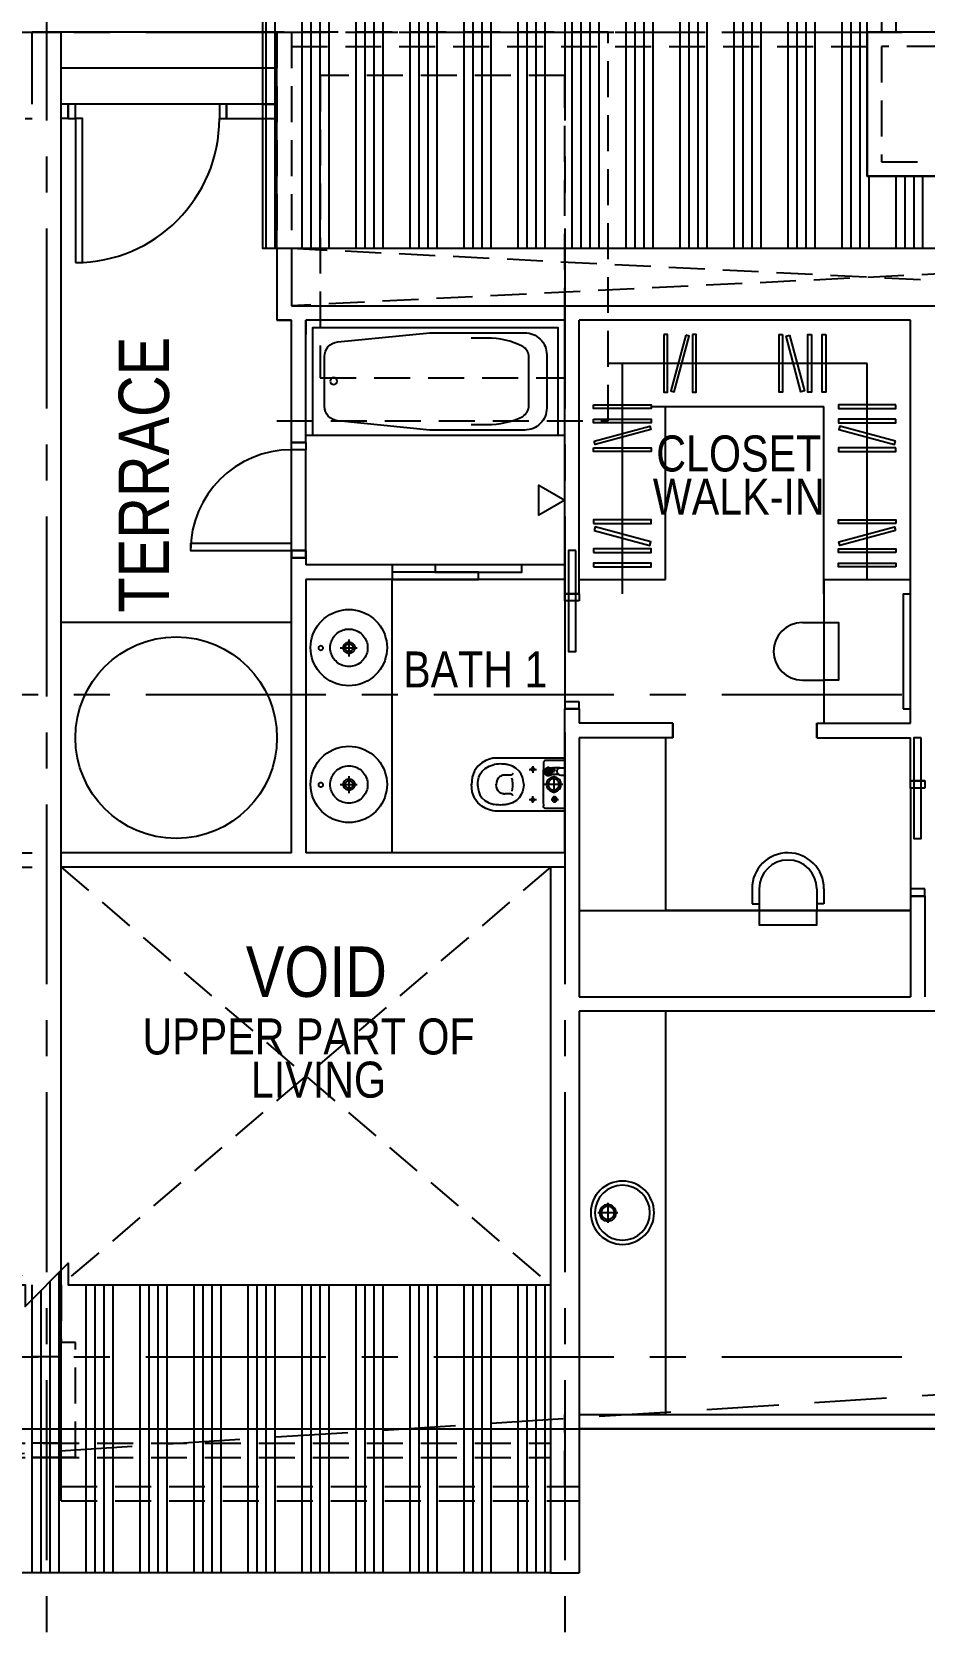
# Model space of a CAD drawing. Extents: x -202 to 81900, y 0 to 57000.
# Drawn here: x 51000 to 57200, y 20761 to 31961 of the extents above; entities that cross this region are included whole.
import ezdxf
from ezdxf.enums import TextEntityAlignment as Align

# ---------------------------------------------------------------- set-up
doc = ezdxf.new("R2010")
doc.units = 0
doc.header["$LTSCALE"] = 1000
doc.header["$MEASUREMENT"] = 0
for name, pattern in [('CENTER', [2, 1.25, -0.25, 0.25, -0.25]), ('CENTER_LINE', [5, 1.5, -0.5, 1, -0.5, 1.5]), ('DASHED', [0.75, 0.5, -0.25]), ('HIDDEN', [0.375, 0.25, -0.125])]:
    doc.linetypes.add(name, pattern=pattern)
doc.layers.get('0').update_dxf_attribs({"linetype": 'CONTINUOUS'})
for name, color, linetype in [('A-_ANOTGRID_E-', 8, 'CENTER'), ('A-_DOOR----_E-', 7, 'CONTINUOUS'), ('A-_FIXR----_E-', 7, 'CONTINUOUS'), ('A-_FURT----_E-', 4, 'CONTINUOUS'), ('A-_ROOF----_E-', 5, 'CONTINUOUS'), ('A-_ROOF----_H-', 8, 'CONTINUOUS'), ('A-_SANIFIXR_E-', 7, 'CONTINUOUS'), ('A-_SITESTBK_E-', 1, 'DASHED'), ('A-_SLABSTEP_E-', 7, 'CONTINUOUS'), ('A-_SPAC----_E-', 7, 'CONTINUOUS'), ('A-_STRC----_E-', 7, 'CONTINUOUS'), ('A-_WALL----_E-', 1, 'CONTINUOUS'), ('A-_WIND----_E-', 7, 'CONTINUOUS'), ('MERGE', 7, 'CONTINUOUS')]:
    doc.layers.add(name, color=color, linetype=linetype)
doc.styles.add('ARIAL-NARROW', font='ARIALN.TTF')

# ---------------------------------------------------------------- blocks, each defined once
blk = doc.blocks.new('HEM_DURA0401')
at = {"layer": 'MERGE', "color": 7}
for p, q in [((-133, 230), (-153, 218)), ((-113, 241), (-133, 230)), ((-91, 250), (-113, 241)), ((-69, 257), (-91, 250)), ((-47, 262), (-69, 257)), ((-24, 265), (-47, 262)), ((-1, 266), (-24, 265)), ((22, 265), (-1, 266)), ((45, 262), (22, 265)), ((68, 257), (45, 262)), ((90, 250), (68, 257)), ((111, 241), (90, 250)), ((132, 230), (111, 241)), ((151, 218), (132, 230)), ((-241, 113), (-250, 91)), ((-230, 133), (-241, 113)), ((-218, 153), (-230, 133)), ((-204, 171), (-218, 153)), ((-188, 188), (-204, 171)), ((-171, 204), (-188, 188)), ((-153, 218), (-171, 204)), ((170, 204), (151, 218)), ((187, 188), (170, 204)), ((202, 171), (187, 188)), ((216, 153), (202, 171)), ((229, 133), (216, 153)), ((240, 113), (229, 133)), ((248, 91), (240, 113)), ((-265, 24), (-266, 1)), ((-266, 1), (-265, -23)), ((-262, 47), (-265, 24)), ((-257, 69), (-262, 47)), ((-250, 91), (-257, 69)), ((255, 69), (248, 91)), ((260, 47), (255, 69)), ((263, 24), (260, 47)), ((264, 1), (263, 24)), ((263, -23), (264, 1)), ((-265, -23), (-262, -45)), ((-262, -45), (-257, -68)), ((-257, -68), (-250, -90)), ((-250, -90), (-241, -111)), ((-241, -111), (-230, -132)), ((229, -132), (240, -111)), ((240, -111), (248, -90)), ((248, -90), (255, -68)), ((255, -68), (260, -45)), ((260, -45), (263, -23)), ((-230, -132), (-218, -151)), ((-218, -151), (-204, -170)), ((-204, -170), (-188, -187)), ((-188, -187), (-171, -202)), ((-171, -202), (-153, -217)), ((-153, -217), (-133, -229)), ((132, -229), (151, -217)), ((151, -217), (170, -202)), ((170, -202), (187, -187)), ((187, -187), (202, -170)), ((202, -170), (216, -151)), ((216, -151), (229, -132)), ((-133, -229), (-113, -240)), ((-113, -240), (-91, -249)), ((-91, -249), (-69, -255)), ((-69, -255), (-47, -260)), ((-47, -260), (-24, -264)), ((-24, -264), (-1, -265)), ((-1, -265), (22, -264)), ((22, -264), (45, -260)), ((45, -260), (68, -255)), ((68, -255), (90, -249)), ((90, -249), (111, -240)), ((111, -240), (132, -229))]:
    blk.add_line(p, q, dxfattribs=at)
at = {"layer": 'MERGE', "color": 8}
for p, q in [((-14, 200), (-15, 198)), ((-15, 198), (-15, 196)), ((-15, 196), (-15, 193)), ((-15, 193), (-14, 191)), ((-13, 203), (-14, 200)), ((-14, 191), (-13, 189)), ((-11, 205), (-13, 203)), ((-13, 189), (-11, 187)), ((-9, 206), (-11, 205)), ((-11, 187), (-9, 185)), ((-6, 208), (-9, 206)), ((-9, 185), (-6, 183)), ((-4, 209), (-6, 208)), ((-6, 183), (-4, 182)), ((-1, 209), (-4, 209)), ((-4, 182), (-1, 182)), ((2, 210), (-1, 209)), ((-1, 182), (2, 182)), ((5, 209), (2, 210)), ((2, 182), (5, 182)), ((8, 209), (5, 209)), ((5, 182), (8, 182)), ((11, 208), (8, 209)), ((8, 182), (11, 183)), ((13, 206), (11, 208)), ((11, 183), (13, 185)), ((15, 205), (13, 206)), ((13, 185), (15, 187)), ((17, 203), (15, 205)), ((15, 187), (17, 189)), ((18, 200), (17, 203)), ((17, 189), (18, 191)), ((19, 198), (18, 200)), ((18, 191), (19, 193)), ((19, 196), (19, 198)), ((19, 193), (19, 196)), ((-57, 0), (60, 0)), ((-39, 3), (-40, -1)), ((-38, 10), (-39, 6)), ((-39, 6), (-39, 3)), ((-37, 13), (-38, 10)), ((-36, 16), (-37, 13)), ((-34, 19), (-36, 16)), ((-32, 22), (-34, 19)), ((-30, 25), (-32, 22)), ((-28, 27), (-30, 25)), ((-25, 30), (-28, 27)), ((-26, 4), (-27, 2)), ((-27, 2), (-27, -1)), ((-25, 8), (-26, 6)), ((-26, 6), (-26, 4)), ((-23, 32), (-25, 30)), ((-24, 11), (-25, 8)), ((-23, 13), (-24, 11)), ((-20, 34), (-23, 32)), ((-22, 15), (-23, 13)), ((-20, 16), (-22, 15)), ((-17, 35), (-20, 34)), ((-19, 18), (-20, 16)), ((-17, 20), (-19, 18)), ((-14, 36), (-17, 35)), ((-15, 21), (-17, 20)), ((-13, 22), (-15, 21)), ((-10, 38), (-14, 36)), ((-11, 23), (-13, 22)), ((-9, 24), (-11, 23)), ((-7, 38), (-10, 38)), ((-7, 25), (-9, 24)), ((-3, 39), (-7, 38)), ((-5, 26), (-7, 25)), ((-2, 26), (-5, 26)), ((0, 39), (-3, 39)), ((0, 26), (-2, 26)), ((0, 60), (0, -58)), ((3, 39), (0, 39)), ((2, 26), (0, 26)), ((5, 26), (2, 26)), ((7, 38), (3, 39)), ((7, 25), (5, 26)), ((10, 38), (7, 38)), ((9, 24), (7, 25)), ((11, 23), (9, 24)), ((14, 36), (10, 38)), ((13, 22), (11, 23)), ((15, 21), (13, 22)), ((17, 35), (14, 36)), ((17, 20), (15, 21)), ((20, 34), (17, 35)), ((19, 18), (17, 20)), ((20, 16), (19, 18)), ((23, 32), (20, 34)), ((22, 15), (20, 16)), ((23, 13), (22, 15)), ((25, 30), (23, 32)), ((24, 11), (23, 13)), ((25, 8), (24, 11)), ((28, 27), (25, 30)), ((26, 6), (25, 8)), ((26, 4), (26, 6)), ((27, 2), (26, 4)), ((27, -1), (27, 2)), ((30, 25), (28, 27)), ((32, 22), (30, 25)), ((34, 19), (32, 22)), ((36, 16), (34, 19)), ((37, 13), (36, 16)), ((38, 10), (37, 13)), ((39, 6), (38, 10)), ((39, 3), (39, 6)), ((40, -1), (39, 3)), ((-40, -1), (-39, -4)), ((-39, -4), (-39, -8)), ((-39, -8), (-38, -11)), ((-38, -11), (-37, -14)), ((-37, -14), (-36, -17)), ((-36, -17), (-34, -20)), ((-34, -20), (-32, -23)), ((-32, -23), (-30, -26)), ((-30, -26), (-28, -29)), ((-28, -29), (-25, -31)), ((-27, -1), (-27, -3)), ((-27, -3), (-26, -5)), ((-26, -5), (-26, -8)), ((-26, -8), (-25, -10)), ((-25, -10), (-24, -12)), ((-25, -31), (-23, -33)), ((-24, -12), (-23, -14)), ((-23, -14), (-22, -16)), ((-23, -33), (-20, -35)), ((-22, -16), (-20, -18)), ((-20, -18), (-19, -20)), ((-20, -35), (-17, -37)), ((-19, -20), (-17, -21)), ((-17, -21), (-15, -23)), ((-17, -37), (-14, -38)), ((-15, -23), (-13, -24)), ((-14, -38), (-10, -39)), ((-13, -24), (-11, -25)), ((-11, -25), (-9, -26)), ((-10, -39), (-7, -40)), ((-9, -26), (-7, -26)), ((-7, -26), (-5, -27)), ((-7, -40), (-3, -40)), ((-5, -27), (-2, -27)), ((-3, -40), (0, -40)), ((-2, -27), (0, -27)), ((0, -27), (2, -27)), ((0, -40), (3, -40)), ((2, -27), (5, -27)), ((3, -40), (7, -40)), ((5, -27), (7, -26)), ((7, -26), (9, -26)), ((7, -40), (10, -39)), ((9, -26), (11, -25)), ((10, -39), (14, -38)), ((11, -25), (13, -24)), ((13, -24), (15, -23)), ((14, -38), (17, -37)), ((15, -23), (17, -21)), ((17, -21), (19, -20)), ((17, -37), (20, -35)), ((19, -20), (20, -18)), ((20, -18), (22, -16)), ((20, -35), (23, -33)), ((22, -16), (23, -14)), ((23, -14), (24, -12)), ((23, -33), (25, -31)), ((24, -12), (25, -10)), ((25, -10), (26, -8)), ((25, -31), (28, -29)), ((26, -5), (27, -3)), ((26, -8), (26, -5)), ((27, -3), (27, -1)), ((28, -29), (30, -26)), ((30, -26), (32, -23)), ((32, -23), (34, -20)), ((34, -20), (36, -17)), ((36, -17), (37, -14)), ((37, -14), (38, -11)), ((38, -11), (39, -8)), ((39, -4), (40, -1)), ((39, -8), (39, -4))]:
    blk.add_line(p, q, dxfattribs=at)
blk.add_lwpolyline([(130, 0), (130, 11), (128, 23), (126, 34), (123, 44), (118, 55), (113, 65), (107, 75), (100, 84), (92, 92), (84, 100), (75, 107), (65, 113), (55, 118), (45, 122), (34, 126), (23, 128), (12, 130), (0, 130), (-11, 130), (-22, 128), (-33, 126), (-44, 122), (-55, 118), (-65, 113), (-74, 107), (-83, 100), (-92, 92), (-99, 84), (-106, 75), (-112, 65), (-117, 55), (-122, 44), (-125, 34), (-128, 23), (-129, 11), (-130, 0), (-129, -11), (-128, -23), (-125, -34), (-122, -44), (-117, -55), (-112, -65), (-106, -75), (-99, -84), (-92, -92), (-83, -100), (-74, -106), (-65, -113), (-55, -118), (-44, -122), (-33, -126), (-22, -128), (-11, -129), (0, -130), (12, -129), (23, -128), (34, -126), (45, -122), (55, -118), (65, -113), (75, -106), (84, -100), (92, -92), (100, -84), (107, -75), (113, -65), (118, -55), (123, -44), (126, -34), (128, -23), (130, -11), (130, 0), (130, 0)], close=True, dxfattribs=at)
blk = doc.blocks.new('HEM_DURA2501')
at = {"layer": 'MERGE', "color": 7}
for points in [[(-479, 184), (-484, 184), (-500, 182), (-523, 177), (-550, 167), (-578, 151), (-605, 127), (-628, 95), (-644, 52), (-649, -2)], [(-605, 0), (-605, 4), (-605, 15), (-603, 30), (-598, 50), (-589, 71), (-575, 92), (-554, 111), (-527, 128), (-491, 139)], [(-400, 139), (-402, 140), (-407, 140), (-414, 141), (-423, 142), (-435, 142), (-448, 143), (-462, 142), (-476, 141), (-491, 139)], [(-8, 184), (-24, 184), (-67, 184), (-130, 184), (-204, 184), (-282, 184), (-357, 184), (-419, 184), (-462, 184), (-479, 184)], [(-286, 0), (-286, 4), (-287, 15), (-290, 31), (-295, 50), (-304, 72), (-318, 93), (-338, 112), (-365, 128), (-400, 139)], [(-148, 149), (-149, 142), (-149, 120), (-150, 88), (-150, 49), (-151, 6), (-151, -39), (-151, -82), (-150, -120), (-148, -149)], [(-131, 167), (-132, 167), (-133, 167), (-136, 167), (-138, 167), (-141, 165), (-144, 163), (-146, 160), (-148, 155), (-148, 149)], [(0, 167), (-5, 167), (-17, 167), (-34, 167), (-55, 167), (-77, 167), (-97, 167), (-115, 167), (-127, 167), (-131, 167)], [(-7, 184), (-7, 184), (-6, 184), (-5, 184), (-4, 183), (-3, 183), (-2, 182), (-1, 181), (0, 179), (0, 177)], [(0, 177), (0, 165), (0, 132), (0, 85), (0, 29), (0, -29), (0, -85), (0, -132), (0, -165), (0, -177)], [(-479, -184), (-484, -184), (-500, -182), (-523, -176), (-550, -167), (-578, -151), (-605, -127), (-628, -95), (-644, -52), (-649, 2)], [(-605, 0), (-606, -4), (-605, -15), (-603, -31), (-598, -50), (-590, -71), (-576, -92), (-555, -112), (-528, -128), (-491, -139)], [(-286, 0), (-286, -4), (-287, -15), (-289, -30), (-294, -49), (-303, -70), (-317, -92), (-337, -111), (-365, -128), (-400, -139)], [(-400, -139), (-402, -140), (-407, -140), (-414, -141), (-423, -142), (-435, -142), (-448, -143), (-462, -142), (-476, -141), (-491, -139)], [(-8, -184), (-24, -184), (-67, -184), (-130, -184), (-204, -184), (-282, -184), (-357, -184), (-419, -184), (-462, -184), (-479, -184)], [(-131, -167), (-132, -167), (-133, -167), (-136, -167), (-138, -167), (-141, -165), (-144, -163), (-146, -160), (-148, -155), (-148, -149)], [(0, -167), (-5, -167), (-17, -167), (-34, -167), (-55, -167), (-77, -167), (-97, -167), (-115, -167), (-127, -167), (-131, -167)], [(-7, -184), (-7, -184), (-6, -184), (-5, -184), (-4, -183), (-3, -183), (-2, -182), (-1, -181), (0, -179), (0, -177)]]:
    blk.add_lwpolyline(points, dxfattribs=at)
at = {"layer": 'MERGE', "color": 8}
for points in [[(-212, 106), (-212, 108), (-213, 110), (-214, 112), (-215, 113), (-216, 114), (-218, 115), (-219, 116), (-221, 117), (-223, 117), (-223, 117), (-225, 117), (-227, 116), (-229, 115), (-230, 114), (-231, 113), (-232, 112), (-233, 110), (-234, 108), (-234, 106), (-234, 106), (-234, 104), (-233, 102), (-232, 101), (-231, 99), (-230, 98), (-229, 97), (-227, 96), (-225, 96), (-223, 95), (-223, 95), (-221, 96), (-219, 96), (-218, 97), (-216, 98), (-215, 99), (-214, 101), (-213, 102), (-212, 104), (-212, 106)], [(-223, 127), (-223, 125), (-223, 121), (-223, 115), (-223, 107), (-223, 100), (-223, 92), (-223, 86), (-223, 82), (-223, 80)], [(-89, 89), (-89, 94), (-91, 98), (-93, 103), (-95, 106), (-98, 110), (-102, 112), (-106, 114), (-111, 116), (-116, 116), (-116, 116), (-121, 116), (-125, 114), (-129, 112), (-133, 110), (-136, 106), (-139, 103), (-141, 98), (-142, 94), (-143, 89), (-143, 89), (-142, 84), (-141, 80), (-139, 75), (-136, 72), (-133, 68), (-129, 66), (-125, 64), (-121, 63), (-116, 62), (-116, 62), (-111, 63), (-106, 64), (-102, 66), (-98, 68), (-95, 72), (-93, 75), (-91, 80), (-89, 84), (-89, 89)], [(-117, 116), (-114, 116), (-106, 116), (-95, 116), (-82, 116), (-68, 117), (-55, 117), (-44, 117), (-37, 117), (-34, 117)], [(-116, 124), (-116, 121), (-116, 115), (-116, 106), (-116, 95), (-116, 84), (-116, 73), (-116, 64), (-116, 58), (-116, 55)], [(-78, 122), (-78, 121), (-78, 118), (-78, 112), (-78, 106), (-78, 100), (-78, 94), (-78, 89), (-78, 85), (-78, 84)], [(-55, 91), (-55, 92), (-55, 94), (-54, 97), (-52, 101), (-50, 106), (-47, 110), (-43, 113), (-37, 115), (-30, 116)], [(-30, 116), (-29, 116), (-26, 116), (-22, 116), (-18, 116), (-13, 116), (-8, 116), (-4, 116), (-1, 116), (0, 116)], [(-362, 76), (-362, 75), (-362, 74), (-363, 73), (-365, 71), (-367, 69), (-369, 68), (-373, 66), (-377, 65), (-381, 65), (-381, 65), (-387, 65), (-393, 65), (-399, 65), (-405, 65), (-411, 65), (-415, 65), (-419, 66), (-422, 66), (-423, 66), (-423, 66), (-425, 65), (-430, 65), (-437, 62), (-446, 59), (-455, 53), (-463, 44), (-471, 32), (-476, 17), (-478, -2)], [(-362, -76), (-362, -75), (-362, -74), (-363, -73), (-365, -71), (-367, -69), (-369, -68), (-373, -66), (-377, -65), (-381, -65), (-381, -65), (-387, -65), (-393, -65), (-399, -65), (-405, -65), (-411, -65), (-415, -65), (-419, -66), (-422, -66), (-423, -66), (-423, -66), (-425, -65), (-430, -65), (-437, -62), (-446, -59), (-455, -53), (-463, -44), (-471, -32), (-476, -17), (-478, 2)], [(-371, 45), (-371, 44), (-369, 40), (-367, 33), (-366, 23), (-364, 12), (-363, -1), (-364, -15), (-366, -31), (-369, -47)], [(-247, 105), (-246, 105), (-241, 105), (-234, 105), (-226, 105), (-218, 105), (-210, 105), (-203, 105), (-199, 105), (-197, 105)], [(-148, 89), (-146, 89), (-140, 89), (-132, 89), (-122, 89), (-111, 89), (-101, 89), (-93, 89), (-87, 89), (-85, 89)], [(-14, 1), (-18, 1), (-30, 1), (-47, 1), (-67, 1), (-88, 1), (-108, 1), (-125, 1), (-137, 1), (-141, 1)], [(-98, 89), (-98, 92), (-99, 95), (-100, 98), (-102, 101), (-104, 103), (-107, 105), (-110, 106), (-113, 107), (-116, 107), (-116, 107), (-119, 107), (-122, 106), (-125, 105), (-127, 103), (-130, 101), (-131, 98), (-133, 95), (-134, 92), (-134, 89), (-134, 89), (-134, 86), (-133, 83), (-131, 80), (-130, 77), (-127, 75), (-125, 74), (-122, 72), (-119, 71), (-116, 71), (-116, 71), (-113, 71), (-110, 72), (-107, 74), (-104, 75), (-102, 77), (-100, 80), (-99, 83), (-98, 86), (-98, 89)], [(-26, 1), (-27, 10), (-29, 19), (-33, 27), (-38, 34), (-44, 40), (-51, 45), (-59, 49), (-68, 51), (-77, 52), (-77, 52), (-87, 51), (-95, 49), (-103, 45), (-110, 40), (-117, 34), (-122, 27), (-125, 19), (-128, 10), (-129, 1), (-129, 1), (-128, -8), (-125, -17), (-122, -25), (-117, -32), (-110, -38), (-103, -43), (-95, -47), (-87, -50), (-77, -50), (-77, -50), (-68, -50), (-59, -47), (-51, -43), (-44, -38), (-38, -32), (-33, -25), (-29, -17), (-27, -8), (-26, 1)], [(-39, 1), (-39, 8), (-41, 14), (-44, 20), (-48, 26), (-52, 30), (-58, 34), (-64, 37), (-70, 39), (-77, 40), (-77, 40), (-84, 39), (-91, 37), (-97, 34), (-102, 30), (-107, 26), (-111, 20), (-114, 14), (-115, 8), (-116, 1), (-116, 1), (-115, -6), (-114, -13), (-111, -19), (-107, -24), (-102, -29), (-97, -32), (-91, -35), (-84, -37), (-77, -38), (-77, -38), (-70, -37), (-64, -35), (-58, -32), (-52, -29), (-48, -24), (-44, -19), (-41, -13), (-39, -6), (-39, 1)], [(-106, 64), (-106, 64), (-103, 65), (-100, 66), (-97, 67), (-93, 69), (-89, 70), (-86, 71), (-84, 72), (-83, 72)], [(-95, 102), (-94, 102), (-91, 102), (-87, 102), (-83, 102), (-78, 102), (-73, 102), (-69, 102), (-66, 102), (-65, 102)], [(-70, 102), (-70, 103), (-70, 105), (-71, 106), (-72, 107), (-73, 108), (-74, 109), (-75, 110), (-77, 110), (-78, 110), (-78, 110), (-80, 110), (-81, 110), (-83, 109), (-84, 108), (-85, 107), (-86, 106), (-87, 105), (-87, 103), (-87, 102), (-87, 102), (-87, 100), (-87, 99), (-86, 97), (-85, 96), (-84, 95), (-83, 94), (-81, 94), (-80, 93), (-78, 93), (-78, 93), (-77, 93), (-75, 94), (-74, 94), (-73, 95), (-72, 96), (-71, 97), (-70, 99), (-70, 100), (-70, 102)], [(-83, 72), (-82, 72), (-79, 72), (-74, 72), (-69, 72), (-63, 72), (-57, 72), (-53, 72), (-50, 72), (-48, 72)], [(-77, 60), (-77, 56), (-77, 45), (-77, 29), (-77, 10), (-77, -9), (-77, -28), (-77, -44), (-77, -55), (-77, -59)], [(-55, 91), (-55, 90), (-55, 88), (-54, 84), (-53, 81), (-51, 76), (-48, 73), (-43, 69), (-37, 67), (-29, 66), (-29, 66), (-21, 66), (-15, 66), (-11, 66), (-7, 66), (-5, 66), (-4, 66), (-3, 66), (-3, 66), (-2, 66)], [(-247, -105), (-246, -105), (-241, -105), (-234, -105), (-226, -105), (-218, -105), (-210, -105), (-203, -105), (-199, -105), (-197, -105)], [(-212, -106), (-212, -104), (-213, -102), (-214, -101), (-215, -99), (-216, -98), (-218, -97), (-219, -96), (-221, -96), (-223, -95), (-223, -95), (-225, -96), (-227, -96), (-229, -97), (-230, -98), (-231, -99), (-232, -101), (-233, -102), (-234, -104), (-234, -106), (-234, -106), (-234, -108), (-233, -110), (-232, -112), (-231, -113), (-230, -114), (-229, -115), (-227, -116), (-225, -117), (-223, -117), (-223, -117), (-221, -117), (-219, -116), (-218, -115), (-216, -114), (-215, -113), (-214, -112), (-213, -110), (-212, -108), (-212, -106)], [(-223, -127), (-223, -125), (-223, -121), (-223, -115), (-223, -107), (-223, -100), (-223, -92), (-223, -86), (-223, -82), (-223, -80)], [(-96, -103), (-94, -103), (-89, -103), (-83, -103), (-75, -103), (-66, -103), (-58, -103), (-52, -103), (-47, -103), (-45, -103)], [(-54, -103), (-54, -100), (-55, -97), (-57, -94), (-58, -92), (-60, -90), (-63, -88), (-66, -87), (-69, -86), (-72, -85), (-72, -85), (-75, -86), (-78, -87), (-81, -88), (-83, -90), (-85, -92), (-87, -94), (-88, -97), (-89, -100), (-89, -103), (-89, -103), (-89, -106), (-88, -109), (-87, -112), (-85, -114), (-83, -116), (-81, -118), (-78, -119), (-75, -120), (-72, -121), (-72, -121), (-69, -120), (-66, -119), (-63, -118), (-60, -116), (-58, -114), (-57, -112), (-55, -109), (-54, -106), (-54, -103)], [(-62, -103), (-62, -101), (-62, -100), (-63, -98), (-64, -97), (-65, -95), (-67, -94), (-68, -94), (-70, -93), (-72, -93), (-72, -93), (-74, -93), (-75, -94), (-77, -94), (-78, -95), (-79, -97), (-80, -98), (-81, -100), (-81, -101), (-82, -103), (-82, -103), (-81, -105), (-81, -106), (-80, -108), (-79, -109), (-78, -111), (-77, -112), (-75, -112), (-74, -113), (-72, -113), (-72, -113), (-70, -113), (-68, -112), (-67, -112), (-65, -111), (-64, -109), (-63, -108), (-62, -106), (-62, -105), (-62, -103)], [(-72, -125), (-72, -123), (-72, -119), (-72, -113), (-72, -106), (-72, -98), (-72, -90), (-72, -84), (-72, -80), (-72, -78)]]:
    blk.add_lwpolyline(points, dxfattribs=at)
blk = doc.blocks.new('TUB6')
at = {"layer": 'A-_FIXR----_E-'}
blk.add_lwpolyline([(1700, 375), (0, 375), (0, -375), (1700, -375)], close=True, dxfattribs=at)
blk.add_lwpolyline([(172, -274), (813, -338), (1471, -338, 0.414214), (1624, -185), (1624, 185, 0.414214), (1471, 338), (813, 338), (172, 274, 0.386807), (80, 173), (80, -173, 0.386807)], format="xyb", close=True, dxfattribs=at)
blk.add_lwpolyline([(1100, 300), (1207, 300, -0.120814), (1458, 243, -0.197037), (1500, 179), (1500, -179, -0.197037), (1458, -243, -0.120814), (1207, -300), (1100, -300, -0.096183)], format="xyb", dxfattribs=at)
blk.add_circle((144, -2), 23.9, dxfattribs=at)
blk = doc.blocks.new('SANISHSP')
blk.add_lwpolyline([(0, 0), (-52, -90), (52, -90)], close=True)
blk = doc.blocks.new('DR800')
at = {"layer": 'A-_DOOR----_E-'}
for points in [[(50, 100), (100, 100), (100, 800), (50, 800)], [(0, 0), (50, 0), (50, 100), (0, 100)], [(800, 0), (750, 0), (750, 100), (800, 100)]]:
    blk.add_lwpolyline(points, close=True, dxfattribs=at)
blk.add_arc((50, 100), 700, 0, 90, dxfattribs=at)
blk = doc.blocks.new('XSV_SINK0110')
at = {"color": 8, "linetype": 'CENTER_LINE'}
for p, q in [((1, 32), (1, 172)), ((-69, 102), (71, 102))]:
    blk.add_line(p, q, dxfattribs=at)
at = {"color": 7}
for centre, radius in [((0, 0), 220), ((0, 0), 191), ((1, 102), 57.3), ((1, 102), 45.9)]:
    blk.add_circle(centre, radius, dxfattribs=at)

msp = doc.modelspace()

# ---------------------------------------------------------------- hatches: boundary and pattern name
at = {"layer": 'A-_ROOF----_H-'}
h = msp.add_hatch(dxfattribs=at)
h.set_pattern_fill('ANSI34', color=256, scale=500, angle=45, style=0)
h.paths.add_polyline_path([(19899.97, 43761.38), (19899.97, 42661.38), (16499.97, 42661.38), (16499.97, 40761.39), (16599.97, 40761.39), (16599.97, 41561.38), (19499.97, 41561.38), (19499.97, 39661.37), (19999.97, 39661.37), (19999.97, 41561.38), (22899.97, 41561.38), (22899.97, 42161.38), (27249.97, 42161.38), (27249.97, 42011.38), (27549.97, 42311.38), (27549.97, 42161.38), (29199.97, 42161.38), (29199.97, 44261.38), (25499.97, 44261.38), (25499.97, 43761.38)])
h.paths.add_polyline_path([(35699.97, 43161.38), (35699.97, 43661.38), (38599.97, 43661.38), (38599.97, 43161.38), (39099.97, 43161.38), (39099.97, 43661.38), (41899.97, 43661.38), (41899.97, 44761.38), (33099.97, 44761.38), (33099.97, 45261.38), (29399.97, 45261.38), (29399.97, 43161.38), (31049.97, 43161.38), (31049.97, 43311.38), (31349.97, 43011.38), (31349.97, 43161.38)])
h.paths.add_polyline_path([(48299.97, 43161.38), (52649.97, 43161.38), (52649.97, 43011.38), (52949.97, 43311.38), (52949.97, 43161.38), (54799.97, 43161.38), (54799.97, 45261.38), (50899.97, 45261.38), (50899.97, 44761.38), (42099.97, 44761.38), (42099.97, 43661.38), (44899.97, 43661.38), (44899.97, 43161.38), (45399.97, 43161.38), (45399.97, 43661.38), (48299.97, 43661.38)])
h.paths.add_polyline_path([(56799.96, 32061.38), (52599.97, 32061.38), (52599.97, 30461.38), (58149.97, 30461.38), (58149.97, 30611.38), (58449.97, 30311.38), (58449.97, 30461.38), (60899.97, 30461.38), (60899.97, 31061.38), (57799.97, 31061.38), (57799.97, 30961.37), (56799.96, 30961.35)])
h.paths.add_polyline_path([(47599.97, 23261.38), (47599.97, 21261.38), (54599.97, 21261.38), (54599.97, 23261.38), (51249.97, 23261.38), (51249.97, 23411.38), (50949.97, 23111.38), (50949.97, 23261.38)])
h.paths.add_polyline_path([(32099.97, 23261.38), (28749.97, 23261.38), (28749.97, 23111.38), (28449.97, 23411.38), (28449.97, 23261.38), (25099.97, 23261.38), (25099.97, 21261.38), (32099.97, 21261.38)])

# ---------------------------------------------------------------- linework, layer by layer
at = {"layer": 'A-_ANOTGRID_E-'}
for p, q in [((51099.97, 54598.55), (51099.97, 20761.37)), ((54699.97, 54598.55), (54699.97, 20761.37)), ((5790, 31961.37), (68200, 31961.37)), ((5790, 27361.37), (68200, 27361.37)), ((5790, 22761.37), (68200, 22761.37))]:
    msp.add_line(p, q, dxfattribs=at)
at = {"layer": 'A-_DOOR----_E-'}
for points in [[(51249.97, 31361.38), (51299.97, 31361.38), (51299.97, 31461.38), (51249.97, 31461.38)], [(51299.97, 30361.38), (51349.97, 30361.38), (51349.97, 31361.38), (51299.97, 31361.38)], [(52299.97, 31361.38), (52349.97, 31361.38), (52349.97, 31461.38), (52299.97, 31461.38)], [(52299.97, 31361.38), (52349.97, 31361.38), (52349.97, 31461.38), (52299.97, 31461.38)], [(52899.99, 29061.35), (52799.99, 29061.37), (52800, 29111.37), (52900, 29111.35)], [(52799.99, 28361.35), (52899.99, 28361.32), (52899.98, 28311.32), (52799.98, 28311.35)], [(54774.97, 28361.38), (54724.97, 28361.38), (54724.97, 27661.38), (54774.97, 27661.38)], [(54799.97, 28011.38), (54699.97, 28011.38), (54699.97, 28061.38), (54799.97, 28061.38)], [(54799.97, 27311.38), (54699.97, 27311.38), (54699.97, 27261.38), (54799.97, 27261.38)], [(57174.94, 27061.39), (57124.94, 27061.39), (57124.94, 26361.39), (57174.94, 26361.39)], [(57199.94, 26711.39), (57099.94, 26711.39), (57099.94, 26761.39), (57199.94, 26761.39)], [(57199.94, 26011.39), (57099.94, 26011.39), (57099.94, 25961.39), (57199.94, 25961.39)]]:
    msp.add_lwpolyline(points, close=True, dxfattribs=at)
msp.add_arc((51299.97, 31361.38), 1000.01, 270.203593, 359.999916, dxfattribs=at)
at = {"layer": 'A-_FIXR----_E-', "color": 8}
for p, q in [((56799.94, 29661.36), (54999.97, 29661.39)), ((55099.97, 28061.38), (55099.97, 29661.39)), ((56799.94, 28161.38), (56799.94, 29661.36))]:
    msp.add_line(p, q, dxfattribs=at)
at = {"layer": 'A-_FIXR----_E-'}
for p, q in [((55299.97, 29361.39), (56499.95, 29361.38)), ((55399.97, 28161.38), (55399.97, 29361.39)), ((56499.95, 28061.38), (56499.95, 29361.38)), ((54799.97, 28161.38), (55399.97, 28161.38)), ((56499.95, 28161.38), (57099.94, 28161.38)), ((56499.95, 28161.38), (56499.95, 27161.38)), ((57049.95, 28061.38), (57049.95, 27261.38)), ((57049.95, 28061.38), (57099.97, 28061.38)), ((57049.95, 27261.38), (57099.97, 27261.38)), ((55399.97, 27061.38), (55399.97, 25861.38)), ((54799.97, 25861.37), (57099.94, 25861.39)), ((57099.94, 25861.39), (55399.97, 25861.39))]:
    msp.add_line(p, q, dxfattribs=at)
at = {"layer": 'A-_FIXR----_E-', "color": 8}
for points in [[(55387.46, 29861.36), (55387.47, 29461.36), (55412.47, 29461.36), (55412.46, 29861.36)], [(55387.46, 29861.35), (55387.47, 29461.35), (55412.47, 29461.35), (55412.46, 29861.35)], [(55539.65, 29857.78), (55436.13, 29471.41), (55460.28, 29464.94), (55563.8, 29851.31)], [(55587.46, 29861.36), (55587.47, 29461.36), (55612.47, 29461.36), (55612.46, 29861.36)], [(56212.46, 29861.36), (56212.45, 29461.36), (56187.45, 29461.36), (56187.46, 29861.36)], [(56260.27, 29857.78), (56363.79, 29471.41), (56339.64, 29464.94), (56236.12, 29851.31)], [(56412.46, 29861.36), (56412.45, 29461.36), (56387.45, 29461.36), (56387.46, 29861.36)], [(56512.46, 29861.35), (56512.45, 29461.35), (56487.45, 29461.35), (56487.46, 29861.35)], [(54899.97, 29373.88), (55299.97, 29373.88), (55299.97, 29348.88), (54899.97, 29348.88)], [(56999.94, 29373.88), (56599.94, 29373.88), (56599.94, 29348.88), (56999.94, 29348.88)], [(54899.97, 29273.88), (55299.97, 29273.88), (55299.97, 29248.88), (54899.97, 29248.88)], [(56999.94, 29273.88), (56599.94, 29273.88), (56599.94, 29248.88), (56999.94, 29248.88)], [(54903.55, 29121.69), (55289.92, 29225.22), (55296.39, 29201.07), (54910.02, 29097.55)], [(56996.37, 29121.69), (56609.99, 29225.22), (56603.52, 29201.07), (56989.89, 29097.55)], [(54899.97, 29073.88), (55299.97, 29073.88), (55299.97, 29048.88), (54899.97, 29048.88)], [(56999.94, 29073.88), (56599.94, 29073.88), (56599.94, 29048.88), (56999.94, 29048.88)], [(54899.97, 28548.88), (55299.97, 28548.88), (55299.97, 28573.88), (54899.97, 28573.88)], [(56999.94, 28548.88), (56599.94, 28548.88), (56599.94, 28573.88), (56999.94, 28573.88)], [(54903.55, 28501.07), (55289.92, 28397.54), (55296.39, 28421.69), (54910.02, 28525.22)], [(56996.36, 28501.07), (56609.99, 28397.54), (56603.52, 28421.69), (56989.89, 28525.22)], [(54899.97, 28348.88), (55299.97, 28348.88), (55299.97, 28373.88), (54899.97, 28373.88)], [(56999.94, 28348.88), (56599.94, 28348.88), (56599.94, 28373.88), (56999.94, 28373.88)], [(54899.97, 28248.88), (55299.97, 28248.88), (55299.97, 28273.88), (54899.97, 28273.88)], [(56999.94, 28248.88), (56599.94, 28248.88), (56599.94, 28273.88), (56999.94, 28273.88)]]:
    msp.add_lwpolyline(points, close=True, dxfattribs=at)
at = {"layer": 'A-_FURT----_E-'}
for p, q in [((56349.95, 27861.38), (56499.95, 27861.38)), ((56349.95, 27461.38), (56499.95, 27461.38)), ((55999.96, 26011.38), (55999.96, 25907.19)), ((56049.96, 26011.38), (56049.96, 25861.38)), ((56449.96, 26011.38), (56449.96, 25861.38)), ((56499.96, 26011.38), (56499.96, 25907.19)), ((55999.96, 25907.19), (56049.96, 25907.19)), ((56499.96, 25907.19), (56449.96, 25907.19))]:
    msp.add_line(p, q, dxfattribs=at)
at = {"layer": 'A-_FURT----_E-', "color": 8}
for points in [[(56499.95, 27861.38), (56599.95, 27861.38), (56599.95, 27461.38), (56499.95, 27461.38)], [(56049.96, 25861.38), (56049.96, 25761.38), (56449.96, 25761.38), (56449.96, 25861.38)]]:
    msp.add_lwpolyline(points, dxfattribs=at)
at = {"layer": 'A-_FURT----_E-'}
for centre, radius, start, end in [((56349.3, 27661.38), 200, 90.184851, 270.184851), ((56249.96, 26012.03), 250, 359.815149, 179.815149), ((56249.96, 26012.03), 200, 359.815149, 179.815149)]:
    msp.add_arc(centre, radius, start, end, dxfattribs=at)
at = {"layer": 'A-_ROOF----_E-'}
msp.add_lwpolyline([(56799.96, 32061.38), (52599.97, 32061.38), (52599.97, 30461.38), (58149.97, 30461.38), (58149.97, 30611.38), (58449.97, 30311.38), (58449.97, 30461.38), (60899.97, 30461.38), (60899.97, 31061.38), (57799.97, 31061.38), (57799.97, 30961.37), (56799.96, 30961.35), (56799.96, 32061.38)], dxfattribs=at)
msp.add_lwpolyline([(47599.97, 23261.38), (50949.97, 23261.38), (50949.97, 23111.38), (51249.97, 23411.38), (51249.97, 23261.38), (54599.97, 23261.38), (54599.97, 21261.38), (47599.97, 21261.38), (47599.97, 23261.38)], close=True, dxfattribs=at)
at = {"layer": 'A-_ROOF----_H-'}
for p, q in [((54699.97, 28011.38), (54699.97, 27311.38)), ((57099.94, 26711.39), (57099.94, 26011.39)), ((41199.97, 22261.38), (63799.97, 22261.38))]:
    msp.add_line(p, q, dxfattribs=at)
at = {"layer": 'A-_SANIFIXR_E-'}
for p, q in [((54699.92, 29161.38), (52899.92, 29161.38)), ((53499.92, 26261.38), (53499.92, 28161.36)), ((52799.97, 27861.38), (51199.97, 27861.38)), ((55399.97, 25161.37), (55399.97, 22361.38)), ((50999.97, 21761.38), (50999.97, 23261.38)), ((51199.97, 21761.38), (51199.97, 23261.38)), ((51199.97, 21761.38), (51199.97, 23261.38))]:
    msp.add_line(p, q, dxfattribs=at)
for points in [[(54400, 28261.36), (53800, 28261.36), (53800, 28211.36), (54400, 28211.36)], [(54100, 28211.36), (53500, 28211.36), (53500, 28161.36), (54100, 28161.36)]]:
    msp.add_lwpolyline(points, close=True, dxfattribs=at)
msp.add_circle((51999.97, 27061.39), 700.01, dxfattribs=at)
at = {"layer": 'A-_SITESTBK_E-'}
msp.add_lwpolyline([(47429.4, 21865.01), (18599.97, 22761.37), (8801.43, 39771.04), (49486.31, 52079.23), (69451.7, 21803.63), (61424.43, 22761.37), (47429.4, 21865.01)], close=True, dxfattribs=at)
at = {"layer": 'A-_SLABSTEP_E-'}
for p, q in [((52699.97, 31961.38), (51199.97, 31961.38)), ((52699.97, 31711.38), (51199.97, 31711.38)), ((52699.97, 31461.38), (51199.97, 31461.38)), ((52800, 28361.35), (52800, 29061.35)), ((52900, 28361.35), (52900, 29061.35)), ((54700, 28261.36), (53500, 28261.36)), ((54700, 28161.36), (53500, 28161.36)), ((47599.97, 26261.38), (50999.97, 26261.38)), ((47599.97, 26161.38), (50999.97, 26161.38))]:
    msp.add_line(p, q, dxfattribs=at)
at = {"layer": 'A-_STRC----_E-'}
for p in [(53199.92, 27686.37), (53199.92, 26736.38)]:
    msp.add_point(p, dxfattribs=at)
at = {"layer": 'A-_WALL----_E-'}
for p, q in [((56899.97, 32561.37), (56899.97, 31961.37)), ((56999.97, 32561.37), (56999.97, 31961.37)), ((51199.97, 31961.38), (50999.97, 31961.38)), ((50999.97, 31961.38), (51199.97, 31961.38)), ((50999.97, 31961.38), (51199.97, 31961.38)), ((51199.97, 31961.38), (50999.97, 31961.38)), ((51199.97, 31961.38), (50999.97, 31961.38)), ((50999.97, 31961.38), (51199.97, 31961.38)), ((51199.97, 31961.38), (50999.97, 31961.38)), ((50999.97, 31961.38), (51199.97, 31961.38)), ((50999.97, 31961.38), (51199.97, 31961.38)), ((51199.97, 31961.38), (50999.97, 31961.38)), ((50999.97, 31461.38), (50999.97, 31961.38)), ((51199.97, 31961.38), (50999.97, 31961.38)), ((50999.97, 31961.38), (51199.97, 31961.38)), ((50999.97, 31961.38), (51199.97, 31961.38)), ((51199.97, 31961.38), (50999.97, 31961.38)), ((50999.97, 31961.38), (51199.97, 31961.38)), ((51199.97, 31961.38), (50999.97, 31961.38)), ((51199.97, 31961.38), (50999.97, 31961.38)), ((50999.97, 31961.38), (51199.97, 31961.38)), ((50999.97, 31461.38), (50999.97, 31961.38)), ((51199.97, 29961.37), (51199.97, 31961.38)), ((51199.97, 29961.37), (51199.97, 31961.38)), ((51199.97, 29961.37), (51199.97, 31961.38)), ((51199.97, 31461.38), (51199.97, 31961.38)), ((51199.97, 31461.38), (51199.97, 31961.38)), ((51199.97, 31461.38), (51199.97, 31961.38)), ((51199.97, 31461.38), (51199.97, 31961.38)), ((51199.97, 23361.38), (51199.97, 31961.38)), ((51199.97, 31461.38), (51199.97, 31961.38)), ((51199.97, 31461.38), (51199.97, 31961.38)), ((52899.97, 31961.37), (52899.97, 31961.37)), ((50949.97, 31361.38), (50999.97, 31361.38)), ((50949.97, 31361.38), (50999.97, 31361.38)), ((51249.97, 31461.38), (51199.97, 31461.38)), ((51249.97, 31361.38), (51199.97, 31361.38)), ((51249.97, 31361.38), (51249.97, 31461.38)), ((52349.97, 31461.38), (52349.97, 31361.38)), ((52599.97, 31461.38), (52349.97, 31461.38)), ((52349.97, 31461.38), (52349.97, 31361.38)), ((52349.97, 31361.38), (52599.97, 31361.38)), ((52699.97, 30461.38), (52699.97, 29961.37)), ((52799.97, 30461.38), (52799.97, 30061.38)), ((52799.97, 30061.38), (59399.97, 30061.38)), ((51199.97, 26261.38), (51199.97, 29961.37)), ((52799.95, 29961.37), (52699.97, 29961.37)), ((52800, 29111.34), (52799.95, 29961.37)), ((52899.95, 29961.37), (52899.95, 29861.37)), ((52900, 29111.35), (52899.95, 29961.37)), ((54699.92, 29961.37), (52899.95, 29961.37)), ((54699.92, 28061.38), (54699.92, 29961.37)), ((54799.97, 28061.38), (54799.97, 29961.38)), ((57099.94, 29961.38), (54799.97, 29961.38)), ((57099.94, 27161.38), (57099.94, 29961.38)), ((51199.97, 26261.38), (51199.97, 29861.37)), ((52800, 29111.37), (52900, 29111.35)), ((52800, 29111.37), (52900, 29111.35)), ((52900, 29111.35), (52800, 29111.37)), ((52900, 29111.35), (52800, 29111.37)), ((57099.97, 27161.38), (57099.97, 28961.38)), ((52899.95, 28311.38), (52799.97, 28311.38)), ((52799.97, 26261.38), (52799.97, 28311.38)), ((52899.98, 28311.32), (52799.98, 28311.35)), ((52899.98, 28311.32), (52799.98, 28311.35)), ((52799.98, 28311.35), (52899.98, 28311.32)), ((52799.98, 28311.35), (52899.98, 28311.32)), ((52899.95, 28311.38), (52899.95, 28261.36)), ((53500, 28261.36), (52900, 28261.36)), ((53500, 28261.36), (53500, 28161.36)), ((53500, 28161.36), (52899.95, 28161.36)), ((52899.95, 28161.36), (52899.95, 26261.38)), ((54699.97, 28061.38), (54799.97, 28061.38)), ((54799.97, 28061.38), (54699.97, 28061.38)), ((54699.97, 27261.38), (54799.97, 27261.38)), ((54699.97, 26261.38), (54699.97, 27261.38)), ((54699.97, 27261.38), (54799.97, 27261.38)), ((54799.97, 27261.38), (54699.97, 27261.38)), ((54799.97, 27261.38), (54799.97, 27161.38)), ((55449.97, 27161.38), (54799.97, 27161.38)), ((55449.97, 27061.38), (55449.97, 27161.38)), ((55449.97, 27061.38), (55449.97, 27161.38)), ((55449.97, 27161.38), (55449.97, 27061.38)), ((56449.97, 27161.38), (57099.97, 27161.38)), ((56449.97, 27061.38), (56449.97, 27161.38)), ((56449.97, 27061.38), (56449.97, 27161.38)), ((56449.97, 27161.38), (56449.97, 27061.38)), ((55449.97, 27061.38), (54799.97, 27061.38)), ((54799.97, 27061.38), (54799.97, 25261.37)), ((56449.97, 27061.38), (57099.97, 27061.38)), ((57099.94, 26761.39), (57099.94, 27061.38)), ((57099.94, 26761.39), (57199.94, 26761.39)), ((57199.94, 26761.39), (57099.94, 26761.39)), ((52699.97, 26261.38), (51199.97, 26261.38)), ((52699.97, 26261.38), (51199.97, 26261.38)), ((52699.97, 26261.38), (51199.97, 26261.38)), ((52699.97, 26261.38), (51199.97, 26261.38)), ((52699.97, 26261.38), (51199.97, 26261.38)), ((52799.97, 26261.38), (51199.97, 26261.38)), ((54699.97, 26261.38), (52899.95, 26261.38)), ((51199.97, 21761.38), (51199.97, 26161.38)), ((54699.97, 26161.38), (51199.97, 26161.38)), ((54699.97, 26161.38), (51199.97, 26161.38)), ((54599.97, 26161.38), (51199.97, 26161.38)), ((54599.97, 26161.38), (54599.97, 21261.38)), ((57099.94, 25961.39), (57199.94, 25961.39)), ((57199.94, 25961.39), (57099.94, 25961.39)), ((57099.94, 25961.39), (57099.94, 25261.39)), ((57199.94, 25961.39), (57199.94, 25261.39)), ((54799.97, 25261.37), (57099.94, 25261.39)), ((57599.97, 25161.37), (54799.97, 25161.37)), ((54799.97, 25161.37), (54799.97, 21261.38)), ((54599.97, 21261.38), (54799.97, 21261.38))]:
    msp.add_line(p, q, dxfattribs=at)
at = {"layer": 'A-_WALL----_E-', "color": 8, "linetype": 'HIDDEN'}
for p, q in [((52699.97, 31961.38), (52799.97, 31961.38)), ((52699.97, 30461.38), (52699.97, 31961.38)), ((52799.97, 31961.38), (56799.96, 31961.38)), ((52799.97, 31961.38), (52799.97, 30461.38)), ((52799.97, 31861.38), (56799.96, 31861.38)), ((52599.97, 31461.38), (52699.97, 31461.38)), ((52599.97, 31361.38), (52699.97, 31361.38)), ((52799.97, 30461.38), (60799.97, 30061.38)), ((60799.97, 30456.12), (52799.97, 30061.38)), ((47599.97, 26161.38), (50999.97, 23261.38)), ((51199.97, 26161.38), (54599.97, 23261.38)), ((54599.97, 26161.38), (51199.97, 23261.38)), ((51199.97, 23261.38), (51199.97, 22861.38)), ((51299.97, 22861.38), (51199.97, 22861.38)), ((51299.97, 22061.38), (51299.97, 22861.38)), ((50999.97, 22161.38), (50999.97, 22761.38)), ((51199.97, 22761.38), (50999.97, 22761.38)), ((51199.97, 22161.38), (51199.97, 22761.38)), ((54699.97, 21861.38), (54699.97, 22361.38)), ((47699.97, 22161.38), (54599.97, 22161.38)), ((51199.97, 22161.38), (50999.97, 22161.38)), ((47699.97, 22061.38), (54599.97, 22061.38)), ((51299.97, 22061.38), (50899.97, 22061.38)), ((50999.97, 22061.38), (51199.97, 22061.38)), ((51199.97, 22061.38), (50999.97, 22061.38)), ((50999.97, 22061.38), (51199.97, 22061.38)), ((51199.97, 21861.38), (54799.97, 21861.38)), ((51199.97, 21761.38), (54799.97, 21761.38))]:
    msp.add_line(p, q, dxfattribs=at)
msp.add_lwpolyline([(52699.97, 29261.38), (54999.97, 29261.38), (54999.97, 31961.38), (52699.97, 31961.38), (52699.97, 29961.37), (52799.95, 29961.37)], dxfattribs=at)
at = {"layer": 'A-_WALL----_E-'}
msp.add_lwpolyline([(57799.97, 31961.36), (56799.96, 31961.36), (56799.96, 30961.35), (57799.97, 30961.35)], close=True, dxfattribs=at)
at = {"layer": 'A-_WALL----_E-', "color": 8, "linetype": 'HIDDEN'}
for points in [[(57699.97, 31861.36), (56899.96, 31861.36), (56899.96, 31061.35), (57699.97, 31061.35)], [(52999.97, 29561.38), (54699.97, 29561.38), (54699.97, 31661.38), (52999.97, 31661.38)]]:
    msp.add_lwpolyline(points, close=True, dxfattribs=at)
at = {"layer": 'A-_WIND----_E-'}
for p, q in [((54799.97, 22361.38), (63699.97, 22361.38)), ((63799.97, 22261.38), (54799.97, 22261.38)), ((56049.97, 22261.38), (55299.97, 22261.38))]:
    msp.add_line(p, q, dxfattribs=at)

# ---------------------------------------------------------------- block references
at = {"layer": 'A-_DOOR----_E-', "rotation": 90}
msp.add_blockref('DR800', (52900, 28311.35), dxfattribs=at)
at = {"layer": 'A-_SANIFIXR_E-', "xscale": -1}
for name, p, rotation in [('TUB6', (52949.92, 29536.38), 180), ('HEM_DURA0401', (53199.92, 27686.37), 90), ('HEM_DURA0401', (53199.92, 26736.38), 90), ('XSV_SINK0110', (55099.97, 23762.23), 90)]:
    msp.add_blockref(name, p, dxfattribs=dict(at, rotation=rotation))
at = {"layer": 'A-_SANIFIXR_E-', "xscale": -2, "yscale": 2, "zscale": 2, "rotation": 270}
msp.add_blockref('SANISHSP', (54699.92, 28711.37), dxfattribs=at)
at = {"layer": 'A-_SANIFIXR_E-'}
msp.add_blockref('HEM_DURA2501', (54700.01, 26736.38), dxfattribs=at)

# ---------------------------------------------------------------- texts
at = {"layer": 'A-_SPAC----_E-', "style": 'ARIAL-NARROW'}
msp.add_text('TERRACE', height=350, rotation=90, dxfattribs=at).set_placement((51949.97, 28888.2), align=Align.CENTER)
for s, height, p in [('CLOSET', 250, (55907.76, 28910.65)), ('WALK-IN', 250, (55907.76, 28610.82)), ('BATH 1 ', 250, (54117.81, 27410.29)), ('VOID', 350, (52973.85, 25261.38)), ('UPPER PART OF', 250, (52919.28, 24861.38)), ('LIVING', 250, (52987.83, 24561.38))]:
    msp.add_text(s, height=height, dxfattribs=at).set_placement(p, align=Align.CENTER)

doc.saveas('drawing.dxf')
